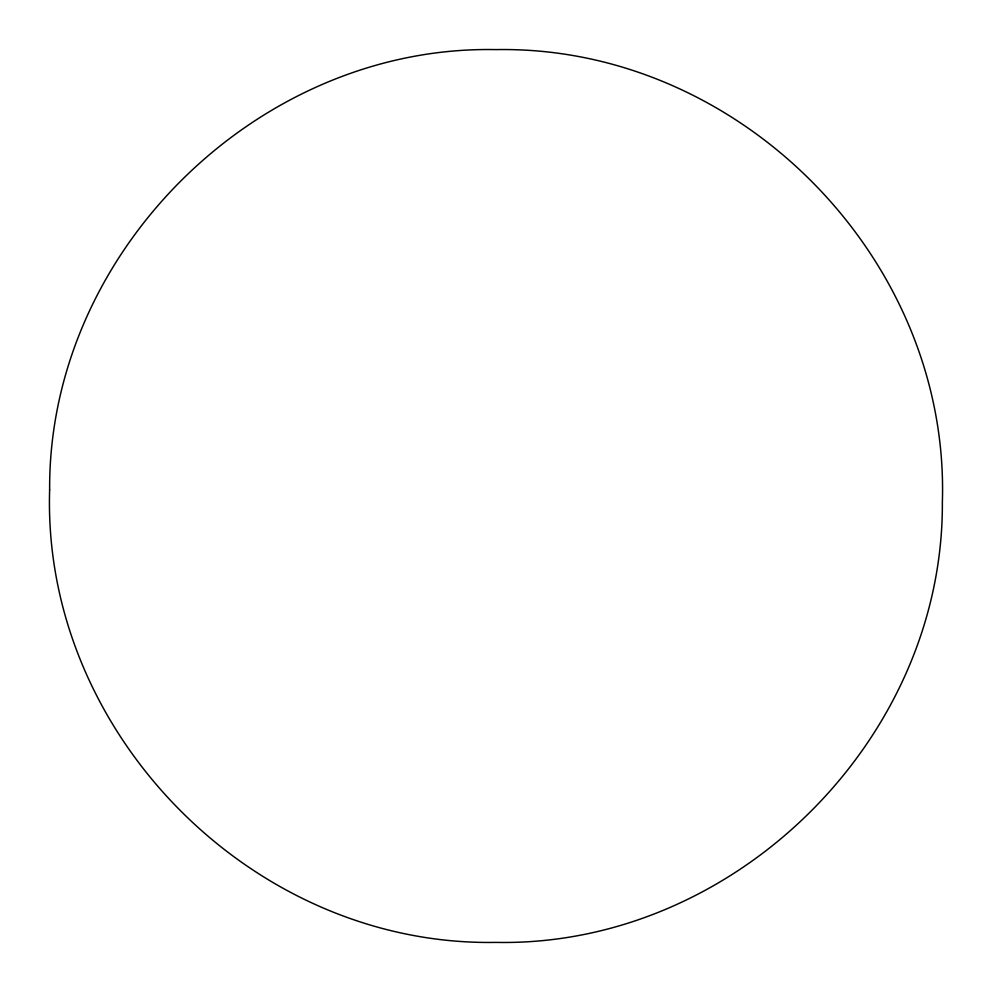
<?xml version="1.0" encoding="UTF-8"?>
<svg xmlns="http://www.w3.org/2000/svg" width="992" height="992" viewBox="0 0 992 992"><rect width="100%" height="100%" fill="white"/><g stroke="black" fill="none" stroke-linecap="round" stroke-linejoin="round"><path stroke-width="1.49" d="M49.637 489.812C41.949 733.001 252.712 946.678 495.938 942.4C733.869 947.1 943.714 740.131 942.363 502.188C950.051 258.999 739.3 45.322 496.062 49.6C258.118 44.9 48.298 251.869 49.637 489.812"/></g></svg>
